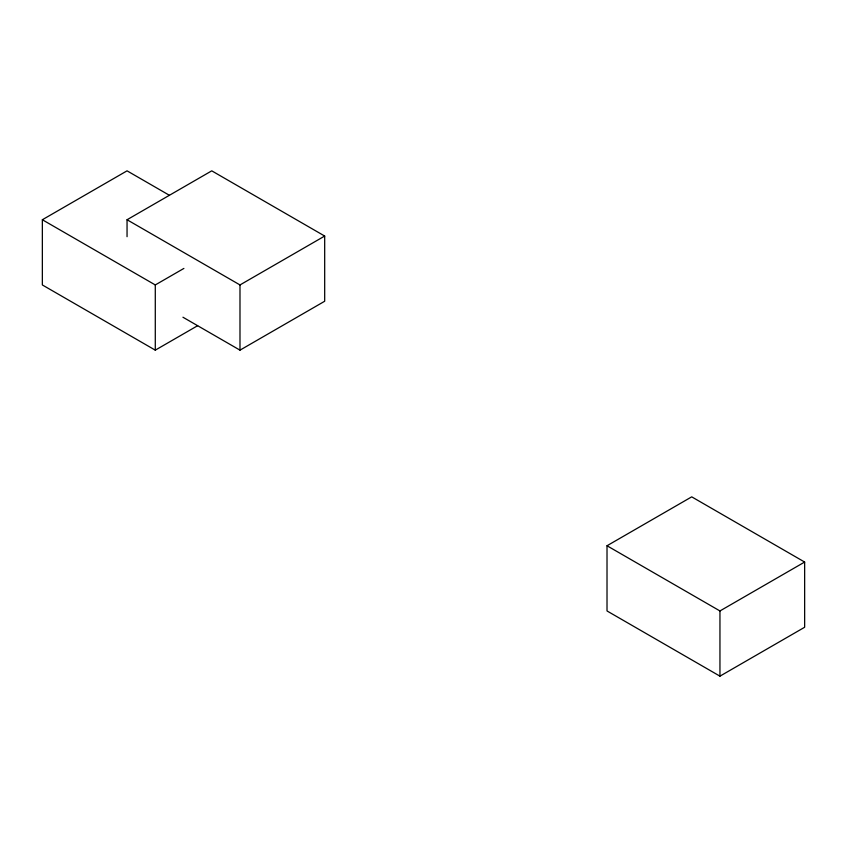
<?xml version="1.0" encoding="UTF-8"?>
<svg xmlns="http://www.w3.org/2000/svg" width="847" height="847" viewBox="0 0 847 847"><rect width="100%" height="100%" fill="white"/><g stroke="black" fill="none" stroke-linecap="round" stroke-linejoin="round"><path stroke-width="1.27" d="M197.637 325.703L155.287 350.15L42.35 284.952L42.35 219.744L127.05 170.84L169.262 195.212M127.05 236.694L127.05 219.744L211.75 170.84L324.687 236.048L324.687 301.246L239.987 350.15L182.941 317.223M42.35 219.744L155.287 284.941L183.894 268.425M127.05 219.744L239.987 284.941L324.687 236.048M607.013 545.754L691.713 496.85L804.65 562.048L804.65 627.256L719.95 676.16L607.013 610.952L607.013 545.754L719.95 610.952L804.65 562.048M719.95 610.952L719.95 676.16M239.987 284.941L239.987 350.15M155.287 284.941L155.287 350.15"/></g></svg>
